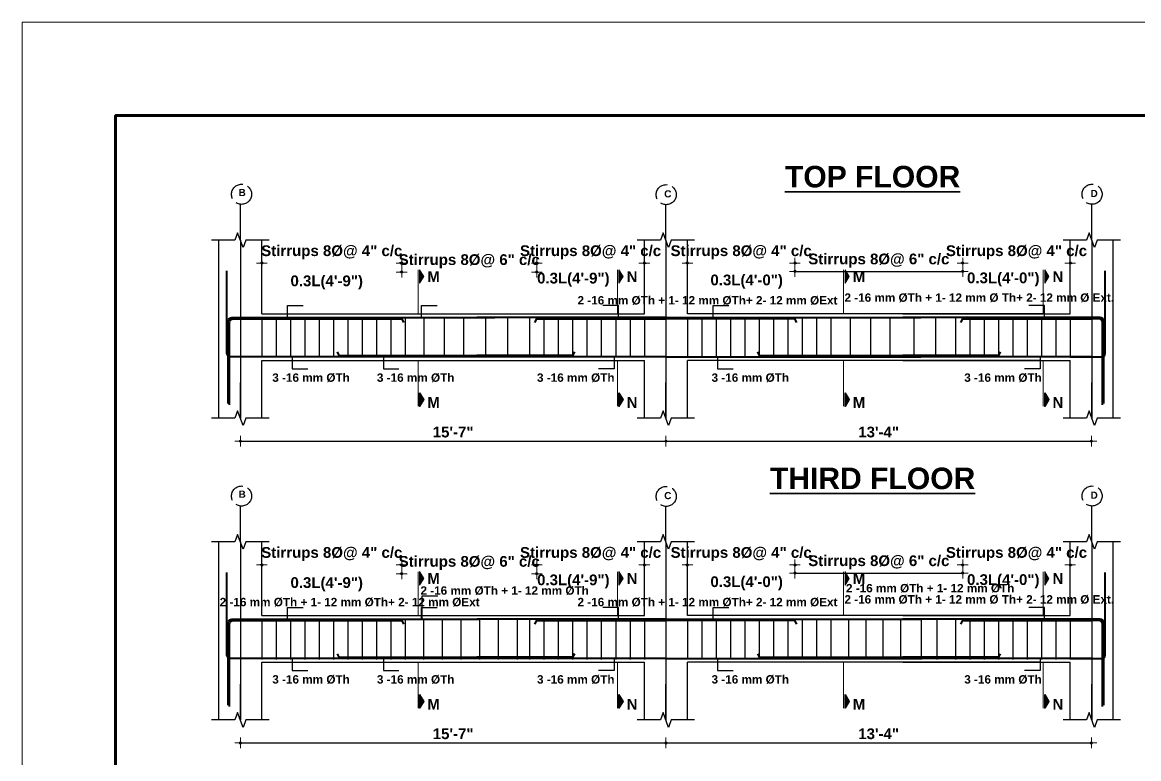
# Model space of a CAD drawing. Header units: inches. Extents: x -12073856 to 12321241, y -1226296 to 1319224.
# Drawn here: x 128095 to 128717, y 49889 to 50299 of the extents above; entities that cross this region are included whole.
import ezdxf
from ezdxf.enums import TextEntityAlignment as Align

# ---------------------------------------------------------------- set-up
doc = ezdxf.new("R2010")
doc.units = ezdxf.units.IN
doc.header["$MEASUREMENT"] = 0
doc.header["$PDMODE"] = 35
doc.linetypes.add('ACAD_ISO02W100', pattern=[15, 12, -3])
for name, color, linetype, lineweight in [('BAR', 5, 'Continuous', 40), ('BORDER', 7, 'Continuous', 60), ('Dimension', 130, 'Continuous', 9), ('Hatch', 9, 'Continuous', 9), ('HATCH1', 4, 'ACAD_ISO02W100', 13), ('TEXT', 255, 'Continuous', 35), ('Window', 3, 'Continuous', 0)]:
    doc.layers.add(name, color=color, linetype=linetype, lineweight=lineweight)
doc.layers.add('STIRRUP', color=10, linetype='Continuous')
doc.styles.add('1.8 str', font='times.ttf', dxfattribs={"width": 0.8, "height": 6})
doc.styles.add('STYLE1', font='arialbd.ttf')
doc.dimstyles.new('1.4', dxfattribs={"dimscale": 0, "dimtxt": 6, "dimasz": 0.5, "dimexe": 2, "dimexo": 9, "dimgap": 2, "dimtad": 1, "dimdec": 0, "dimlfac": 0.5, "dimzin": 3, "dimdsep": 46, "dimlunit": 4, "dimtxsty": '1.8 str', "dimblk": 'DIM', "dimcen": 3, "dimdle": 3, "dimse1": 1, "dimse2": 1, "dimclrd": 256, "dimclre": 256, "dimclrt": 7, "dimadec": 1, "dimazin": 2, "dimtfac": 1, "dimtdec": 0, "dimtix": 1, "dimtofl": 0, "dimtmove": 2, "dimatfit": 3, "dimldrblk": 'ARROW', "dimfxl": 2, "dimfrac": 2, "dimtolj": 2, "dimtzin": 0, "dimarcsym": 0})

# ---------------------------------------------------------------- blocks, each defined once
blk = doc.blocks.new('DIM')
at = {"layer": 'Dimension'}
h = blk.add_hatch(color=256, dxfattribs=at)
h.paths.add_polyline_path([(0, 1.3), (0, 0), (1.3, 0, 0.414214)])
h.paths.add_polyline_path([(1.3, 0), (0, 0), (0, -1.3, 0.414214)])
h.paths.add_polyline_path([(0, 0), (-1.3, 0, 0.414214), (0, -1.3)])
h.paths.add_polyline_path([(0, 1.3, 0.414214), (-1.3, 0), (0, 0)])
for p, q in [((-6, 0), (6, 0)), ((0, 6), (0, -6))]:
    blk.add_line(p, q, dxfattribs=at)
blk.add_circle((0, 0), 1.28, dxfattribs=at)
blk = doc.blocks.new('*D2398')
at = {"layer": 'Defpoints', "color": 0, "ltscale": 10, "transparency": 16777216}
for p in [(128306.27, 50164.9), (128228.27, 50152.92), (128306.27, 50148.35)]:
    blk.add_point(p, dxfattribs=at)
at = {"layer": 'Dimension', "lineweight": -2, "ltscale": 10, "transparency": 16777216}
for p, q in [((128227.77, 50164.9), (128227.27, 50164.9)), ((128306.77, 50164.9), (128307.27, 50164.9))]:
    blk.add_line(p, q, dxfattribs=at)
at = {"layer": 'Dimension', "lineweight": -2, "ltscale": 10, "transparency": 16777216, "xscale": 0.5, "yscale": 0.5, "zscale": 0.5}
blk.add_blockref('DIM', (128228.27, 50164.9), dxfattribs=at)
at = {"layer": 'Dimension', "lineweight": -2, "ltscale": 10, "transparency": 16777216, "xscale": 0.5, "yscale": 0.5, "zscale": 0.5, "rotation": 180}
blk.add_blockref('DIM', (128306.27, 50164.9), dxfattribs=at)
at = {"layer": 'Dimension', "color": 7, "ltscale": 10, "transparency": 16777216, "insert": (128267.27, 50170.92), "char_height": 6, "attachment_point": 5, "style": 'STYLE1'}
blk.add_mtext('\\A2;Stirrups 8%%C@ 4" c/c', dxfattribs=at)
blk = doc.blocks.new('ARROW')
at = {"layer": 'Hatch'}
h = blk.add_hatch(color=256, dxfattribs=at)
h.dxf.hatch_style = 1
h.paths.add_polyline_path([(12191115.8, -1270860.1), (12191485.4, -1270660.1), (12191115.8, -1270660.1)])
for p, q in [((12191115.8, -1270860.1), (12191115.8, -1270060.1)), ((12191015.8, -1270160.1), (12196382.9, -1270160.1)), ((12191485.4, -1270660.1), (12190746.1, -1270660.1)), ((12190746.1, -1270660.1), (12191115.8, -1270860.1)), ((12191485.4, -1270660.1), (12191115.8, -1270860.1))]:
    blk.add_line(p, q, dxfattribs=at)
blk = doc.blocks.new('*D2399')
at = {"layer": 'Defpoints', "color": 0, "ltscale": 10, "transparency": 16777216}
for p in [(128381.62, 50159.92), (128306.27, 50143.37), (128381.62, 50128.86)]:
    blk.add_point(p, dxfattribs=at)
at = {"layer": 'Dimension', "lineweight": -2, "ltscale": 10, "transparency": 16777216}
for p, q in [((128305.77, 50159.92), (128305.27, 50159.92)), ((128382.12, 50159.92), (128382.62, 50159.92))]:
    blk.add_line(p, q, dxfattribs=at)
at = {"layer": 'Dimension', "lineweight": -2, "ltscale": 10, "transparency": 16777216, "xscale": 0.5, "yscale": 0.5, "zscale": 0.5}
blk.add_blockref('DIM', (128306.27, 50159.92), dxfattribs=at)
at = {"layer": 'Dimension', "lineweight": -2, "ltscale": 10, "transparency": 16777216, "xscale": 0.5, "yscale": 0.5, "zscale": 0.5, "rotation": 180}
blk.add_blockref('DIM', (128381.62, 50159.92), dxfattribs=at)
at = {"layer": 'Dimension', "color": 7, "ltscale": 10, "transparency": 16777216, "insert": (128343.95, 50165.94), "char_height": 6, "attachment_point": 5, "style": 'STYLE1'}
blk.add_mtext('\\A2;Stirrups 8%%C@ 6" c/c', dxfattribs=at)
blk = doc.blocks.new('*D2400')
at = {"layer": 'Defpoints', "color": 0, "ltscale": 10, "transparency": 16777216}
for p in [(128441.62, 50164.9), (128441.62, 50151.35), (128381.62, 50133.84)]:
    blk.add_point(p, dxfattribs=at)
at = {"layer": 'Dimension', "lineweight": -2, "ltscale": 10, "transparency": 16777216}
for p, q in [((128381.12, 50164.9), (128380.62, 50164.9)), ((128442.12, 50164.9), (128442.62, 50164.9))]:
    blk.add_line(p, q, dxfattribs=at)
at = {"layer": 'Dimension', "lineweight": -2, "ltscale": 10, "transparency": 16777216, "xscale": 0.5, "yscale": 0.5, "zscale": 0.5}
blk.add_blockref('DIM', (128381.62, 50164.9), dxfattribs=at)
at = {"layer": 'Dimension', "lineweight": -2, "ltscale": 10, "transparency": 16777216, "xscale": 0.5, "yscale": 0.5, "zscale": 0.5, "rotation": 180}
blk.add_blockref('DIM', (128441.62, 50164.9), dxfattribs=at)
at = {"layer": 'Dimension', "color": 7, "ltscale": 10, "transparency": 16777216, "insert": (128411.62, 50170.92), "char_height": 6, "attachment_point": 5, "style": 'STYLE1'}
blk.add_mtext('\\A2;Stirrups 8%%C@ 4" c/c', dxfattribs=at)
blk = doc.blocks.new('*D2401')
at = {"layer": 'Defpoints', "color": 0, "ltscale": 10, "transparency": 16777216}
for p in [(128465.62, 50164.9), (128465.62, 50151.35), (128525.62, 50133.84)]:
    blk.add_point(p, dxfattribs=at)
at = {"layer": 'Dimension', "lineweight": -2, "ltscale": 10, "transparency": 16777216}
for p, q in [((128465.12, 50164.9), (128464.62, 50164.9)), ((128526.12, 50164.9), (128526.62, 50164.9))]:
    blk.add_line(p, q, dxfattribs=at)
at = {"layer": 'Dimension', "lineweight": -2, "ltscale": 10, "transparency": 16777216, "xscale": 0.5, "yscale": 0.5, "zscale": 0.5}
blk.add_blockref('DIM', (128465.62, 50164.9), dxfattribs=at)
at = {"layer": 'Dimension', "lineweight": -2, "ltscale": 10, "transparency": 16777216, "xscale": 0.5, "yscale": 0.5, "zscale": 0.5, "rotation": 180}
blk.add_blockref('DIM', (128525.62, 50164.9), dxfattribs=at)
at = {"layer": 'Dimension', "color": 7, "ltscale": 10, "transparency": 16777216, "insert": (128495.62, 50170.92), "char_height": 6, "attachment_point": 5, "style": 'STYLE1'}
blk.add_mtext('\\A2;Stirrups 8%%C@ 4" c/c', dxfattribs=at)
blk = doc.blocks.new('*D2402')
at = {"layer": 'Defpoints', "color": 0, "ltscale": 10, "transparency": 16777216}
for p in [(128679.19, 50164.9), (128679.19, 50151.35), (128619.19, 50133.84)]:
    blk.add_point(p, dxfattribs=at)
at = {"layer": 'Dimension', "lineweight": -2, "ltscale": 10, "transparency": 16777216}
for p, q in [((128618.69, 50164.9), (128618.19, 50164.9)), ((128679.69, 50164.9), (128680.19, 50164.9))]:
    blk.add_line(p, q, dxfattribs=at)
at = {"layer": 'Dimension', "lineweight": -2, "ltscale": 10, "transparency": 16777216, "xscale": 0.5, "yscale": 0.5, "zscale": 0.5}
blk.add_blockref('DIM', (128619.19, 50164.9), dxfattribs=at)
at = {"layer": 'Dimension', "lineweight": -2, "ltscale": 10, "transparency": 16777216, "xscale": 0.5, "yscale": 0.5, "zscale": 0.5, "rotation": 180}
blk.add_blockref('DIM', (128679.19, 50164.9), dxfattribs=at)
at = {"layer": 'Dimension', "color": 7, "ltscale": 10, "transparency": 16777216, "insert": (128649.19, 50170.92), "char_height": 6, "attachment_point": 5, "style": 'STYLE1'}
blk.add_mtext('\\A2;Stirrups 8%%C@ 4" c/c', dxfattribs=at)
blk = doc.blocks.new('*D2403')
at = {"layer": 'Defpoints', "color": 0, "ltscale": 10, "transparency": 16777216}
for p in [(128619.19, 50160.29), (128525.62, 50128.86), (128619.19, 50128.86)]:
    blk.add_point(p, dxfattribs=at)
at = {"layer": 'Dimension', "lineweight": -2, "ltscale": 10, "transparency": 16777216}
blk.add_line((128526.12, 50160.29), (128618.69, 50160.29), dxfattribs=at)
at = {"layer": 'Dimension', "lineweight": -2, "ltscale": 10, "transparency": 16777216, "xscale": 0.5, "yscale": 0.5, "zscale": 0.5, "rotation": 180}
blk.add_blockref('DIM', (128525.62, 50160.29), dxfattribs=at)
at = {"layer": 'Dimension', "lineweight": -2, "ltscale": 10, "transparency": 16777216, "xscale": 0.5, "yscale": 0.5, "zscale": 0.5}
blk.add_blockref('DIM', (128619.19, 50160.29), dxfattribs=at)
at = {"layer": 'Dimension', "color": 7, "ltscale": 10, "transparency": 16777216, "insert": (128572.41, 50166.31), "char_height": 6, "attachment_point": 5, "style": 'STYLE1'}
blk.add_mtext('\\A2;Stirrups 8%%C@ 6" c/c', dxfattribs=at)
blk = doc.blocks.new('*D2384')
at = {"layer": 'Defpoints', "color": 0, "ltscale": 10, "transparency": 16777216}
for p in [(128306.27, 49996.6), (128228.27, 49984.63), (128306.27, 49980.06)]:
    blk.add_point(p, dxfattribs=at)
at = {"layer": 'Dimension', "lineweight": -2, "ltscale": 10, "transparency": 16777216}
for p, q in [((128227.77, 49996.6), (128227.27, 49996.6)), ((128306.77, 49996.6), (128307.27, 49996.6))]:
    blk.add_line(p, q, dxfattribs=at)
at = {"layer": 'Dimension', "lineweight": -2, "ltscale": 10, "transparency": 16777216, "xscale": 0.5, "yscale": 0.5, "zscale": 0.5}
blk.add_blockref('DIM', (128228.27, 49996.6), dxfattribs=at)
at = {"layer": 'Dimension', "lineweight": -2, "ltscale": 10, "transparency": 16777216, "xscale": 0.5, "yscale": 0.5, "zscale": 0.5, "rotation": 180}
blk.add_blockref('DIM', (128306.27, 49996.6), dxfattribs=at)
at = {"layer": 'Dimension', "color": 7, "ltscale": 10, "transparency": 16777216, "insert": (128267.27, 50002.63), "char_height": 6, "attachment_point": 5, "style": 'STYLE1'}
blk.add_mtext('\\A2;Stirrups 8%%C@ 4" c/c', dxfattribs=at)
blk = doc.blocks.new('*D2385')
at = {"layer": 'Defpoints', "color": 0, "ltscale": 10, "transparency": 16777216}
for p in [(128381.62, 49991.62), (128306.27, 49975.08), (128381.62, 49960.57)]:
    blk.add_point(p, dxfattribs=at)
at = {"layer": 'Dimension', "lineweight": -2, "ltscale": 10, "transparency": 16777216}
for p, q in [((128305.77, 49991.62), (128305.27, 49991.62)), ((128382.12, 49991.62), (128382.62, 49991.62))]:
    blk.add_line(p, q, dxfattribs=at)
at = {"layer": 'Dimension', "lineweight": -2, "ltscale": 10, "transparency": 16777216, "xscale": 0.5, "yscale": 0.5, "zscale": 0.5}
blk.add_blockref('DIM', (128306.27, 49991.62), dxfattribs=at)
at = {"layer": 'Dimension', "lineweight": -2, "ltscale": 10, "transparency": 16777216, "xscale": 0.5, "yscale": 0.5, "zscale": 0.5, "rotation": 180}
blk.add_blockref('DIM', (128381.62, 49991.62), dxfattribs=at)
at = {"layer": 'Dimension', "color": 7, "ltscale": 10, "transparency": 16777216, "insert": (128343.95, 49997.65), "char_height": 6, "attachment_point": 5, "style": 'STYLE1'}
blk.add_mtext('\\A2;Stirrups 8%%C@ 6" c/c', dxfattribs=at)
blk = doc.blocks.new('*D2386')
at = {"layer": 'Defpoints', "color": 0, "ltscale": 10, "transparency": 16777216}
for p in [(128441.62, 49996.6), (128441.62, 49983.06), (128381.62, 49965.55)]:
    blk.add_point(p, dxfattribs=at)
at = {"layer": 'Dimension', "lineweight": -2, "ltscale": 10, "transparency": 16777216}
for p, q in [((128381.12, 49996.6), (128380.62, 49996.6)), ((128442.12, 49996.6), (128442.62, 49996.6))]:
    blk.add_line(p, q, dxfattribs=at)
at = {"layer": 'Dimension', "lineweight": -2, "ltscale": 10, "transparency": 16777216, "xscale": 0.5, "yscale": 0.5, "zscale": 0.5}
blk.add_blockref('DIM', (128381.62, 49996.6), dxfattribs=at)
at = {"layer": 'Dimension', "lineweight": -2, "ltscale": 10, "transparency": 16777216, "xscale": 0.5, "yscale": 0.5, "zscale": 0.5, "rotation": 180}
blk.add_blockref('DIM', (128441.62, 49996.6), dxfattribs=at)
at = {"layer": 'Dimension', "color": 7, "ltscale": 10, "transparency": 16777216, "insert": (128411.62, 50002.63), "char_height": 6, "attachment_point": 5, "style": 'STYLE1'}
blk.add_mtext('\\A2;Stirrups 8%%C@ 4" c/c', dxfattribs=at)
blk = doc.blocks.new('*D2387')
at = {"layer": 'Defpoints', "color": 0, "ltscale": 10, "transparency": 16777216}
for p in [(128465.62, 49996.6), (128465.62, 49983.06), (128525.62, 49965.55)]:
    blk.add_point(p, dxfattribs=at)
at = {"layer": 'Dimension', "lineweight": -2, "ltscale": 10, "transparency": 16777216}
for p, q in [((128465.12, 49996.6), (128464.62, 49996.6)), ((128526.12, 49996.6), (128526.62, 49996.6))]:
    blk.add_line(p, q, dxfattribs=at)
at = {"layer": 'Dimension', "lineweight": -2, "ltscale": 10, "transparency": 16777216, "xscale": 0.5, "yscale": 0.5, "zscale": 0.5}
blk.add_blockref('DIM', (128465.62, 49996.6), dxfattribs=at)
at = {"layer": 'Dimension', "lineweight": -2, "ltscale": 10, "transparency": 16777216, "xscale": 0.5, "yscale": 0.5, "zscale": 0.5, "rotation": 180}
blk.add_blockref('DIM', (128525.62, 49996.6), dxfattribs=at)
at = {"layer": 'Dimension', "color": 7, "ltscale": 10, "transparency": 16777216, "insert": (128495.62, 50002.63), "char_height": 6, "attachment_point": 5, "style": 'STYLE1'}
blk.add_mtext('\\A2;Stirrups 8%%C@ 4" c/c', dxfattribs=at)
blk = doc.blocks.new('*D2388')
at = {"layer": 'Defpoints', "color": 0, "ltscale": 10, "transparency": 16777216}
for p in [(128679.19, 49996.6), (128679.19, 49983.06), (128619.19, 49965.55)]:
    blk.add_point(p, dxfattribs=at)
at = {"layer": 'Dimension', "lineweight": -2, "ltscale": 10, "transparency": 16777216}
for p, q in [((128618.69, 49996.6), (128618.19, 49996.6)), ((128679.69, 49996.6), (128680.19, 49996.6))]:
    blk.add_line(p, q, dxfattribs=at)
at = {"layer": 'Dimension', "lineweight": -2, "ltscale": 10, "transparency": 16777216, "xscale": 0.5, "yscale": 0.5, "zscale": 0.5}
blk.add_blockref('DIM', (128619.19, 49996.6), dxfattribs=at)
at = {"layer": 'Dimension', "lineweight": -2, "ltscale": 10, "transparency": 16777216, "xscale": 0.5, "yscale": 0.5, "zscale": 0.5, "rotation": 180}
blk.add_blockref('DIM', (128679.19, 49996.6), dxfattribs=at)
at = {"layer": 'Dimension', "color": 7, "ltscale": 10, "transparency": 16777216, "insert": (128649.19, 50002.63), "char_height": 6, "attachment_point": 5, "style": 'STYLE1'}
blk.add_mtext('\\A2;Stirrups 8%%C@ 4" c/c', dxfattribs=at)
blk = doc.blocks.new('*D2389')
at = {"layer": 'Defpoints', "color": 0, "ltscale": 10, "transparency": 16777216}
for p in [(128619.19, 49991.99), (128525.62, 49960.57), (128619.19, 49960.57)]:
    blk.add_point(p, dxfattribs=at)
at = {"layer": 'Dimension', "lineweight": -2, "ltscale": 10, "transparency": 16777216}
blk.add_line((128526.12, 49991.99), (128618.69, 49991.99), dxfattribs=at)
at = {"layer": 'Dimension', "lineweight": -2, "ltscale": 10, "transparency": 16777216, "xscale": 0.5, "yscale": 0.5, "zscale": 0.5, "rotation": 180}
blk.add_blockref('DIM', (128525.62, 49991.99), dxfattribs=at)
at = {"layer": 'Dimension', "lineweight": -2, "ltscale": 10, "transparency": 16777216, "xscale": 0.5, "yscale": 0.5, "zscale": 0.5}
blk.add_blockref('DIM', (128619.19, 49991.99), dxfattribs=at)
at = {"layer": 'Dimension', "color": 7, "ltscale": 10, "transparency": 16777216, "insert": (128572.41, 49998.02), "char_height": 6, "attachment_point": 5, "style": 'STYLE1'}
blk.add_mtext('\\A2;Stirrups 8%%C@ 6" c/c', dxfattribs=at)
blk = doc.blocks.new('*D2406')
at = {"layer": 'Defpoints', "color": 0, "ltscale": 10, "transparency": 16777216}
for p in [(128216.27, 49910.11), (128453.62, 49910.11), (128453.62, 49897.3)]:
    blk.add_point(p, dxfattribs=at)
at = {"layer": 'Dimension', "lineweight": -2, "ltscale": 10, "transparency": 16777216}
blk.add_line((128216.77, 49897.3), (128453.12, 49897.3), dxfattribs=at)
at = {"layer": 'Dimension', "lineweight": -2, "ltscale": 10, "transparency": 16777216, "xscale": 0.5, "yscale": 0.5, "zscale": 0.5, "rotation": 180}
blk.add_blockref('DIM', (128216.27, 49897.3), dxfattribs=at)
at = {"layer": 'Dimension', "lineweight": -2, "ltscale": 10, "transparency": 16777216, "xscale": 0.5, "yscale": 0.5, "zscale": 0.5}
blk.add_blockref('DIM', (128453.62, 49897.3), dxfattribs=at)
at = {"layer": 'Dimension', "color": 7, "ltscale": 10, "transparency": 16777216, "insert": (128334.95, 49902.36), "char_height": 6, "attachment_point": 5, "style": 'STYLE1'}
blk.add_mtext('\\A2;15\'-7"', dxfattribs=at)
blk = doc.blocks.new('*D2407')
at = {"layer": 'Defpoints', "color": 0, "ltscale": 10, "transparency": 16777216}
for p in [(128453.62, 49910.11), (128690.97, 49910.11), (128690.97, 49897.3)]:
    blk.add_point(p, dxfattribs=at)
at = {"layer": 'Dimension', "lineweight": -2, "ltscale": 10, "transparency": 16777216}
blk.add_line((128454.12, 49897.3), (128690.47, 49897.3), dxfattribs=at)
at = {"layer": 'Dimension', "lineweight": -2, "ltscale": 10, "transparency": 16777216, "xscale": 0.5, "yscale": 0.5, "zscale": 0.5, "rotation": 180}
blk.add_blockref('DIM', (128453.62, 49897.3), dxfattribs=at)
at = {"layer": 'Dimension', "lineweight": -2, "ltscale": 10, "transparency": 16777216, "xscale": 0.5, "yscale": 0.5, "zscale": 0.5}
blk.add_blockref('DIM', (128690.97, 49897.3), dxfattribs=at)
at = {"layer": 'Dimension', "color": 7, "ltscale": 10, "transparency": 16777216, "insert": (128572.3, 49902.36), "char_height": 6, "attachment_point": 5, "style": 'STYLE1'}
blk.add_mtext('\\A2;13\'-4"', dxfattribs=at)
blk = doc.blocks.new('*D2408')
at = {"layer": 'Defpoints', "color": 0, "ltscale": 10, "transparency": 16777216}
for p in [(128216.27, 50078.4), (128453.62, 50078.4), (128453.62, 50065.59)]:
    blk.add_point(p, dxfattribs=at)
at = {"layer": 'Dimension', "lineweight": -2, "ltscale": 10, "transparency": 16777216}
blk.add_line((128216.77, 50065.59), (128453.12, 50065.59), dxfattribs=at)
at = {"layer": 'Dimension', "lineweight": -2, "ltscale": 10, "transparency": 16777216, "xscale": 0.5, "yscale": 0.5, "zscale": 0.5, "rotation": 180}
blk.add_blockref('DIM', (128216.27, 50065.59), dxfattribs=at)
at = {"layer": 'Dimension', "lineweight": -2, "ltscale": 10, "transparency": 16777216, "xscale": 0.5, "yscale": 0.5, "zscale": 0.5}
blk.add_blockref('DIM', (128453.62, 50065.59), dxfattribs=at)
at = {"layer": 'Dimension', "color": 7, "ltscale": 10, "transparency": 16777216, "insert": (128334.95, 50070.65), "char_height": 6, "attachment_point": 5, "style": 'STYLE1'}
blk.add_mtext('\\A2;15\'-7"', dxfattribs=at)
blk = doc.blocks.new('*D2409')
at = {"layer": 'Defpoints', "color": 0, "ltscale": 10, "transparency": 16777216}
for p in [(128453.62, 50078.4), (128690.97, 50078.4), (128690.97, 50065.59)]:
    blk.add_point(p, dxfattribs=at)
at = {"layer": 'Dimension', "lineweight": -2, "ltscale": 10, "transparency": 16777216}
blk.add_line((128454.12, 50065.59), (128690.47, 50065.59), dxfattribs=at)
at = {"layer": 'Dimension', "lineweight": -2, "ltscale": 10, "transparency": 16777216, "xscale": 0.5, "yscale": 0.5, "zscale": 0.5, "rotation": 180}
blk.add_blockref('DIM', (128453.62, 50065.59), dxfattribs=at)
at = {"layer": 'Dimension', "lineweight": -2, "ltscale": 10, "transparency": 16777216, "xscale": 0.5, "yscale": 0.5, "zscale": 0.5}
blk.add_blockref('DIM', (128690.97, 50065.59), dxfattribs=at)
at = {"layer": 'Dimension', "color": 7, "ltscale": 10, "transparency": 16777216, "insert": (128572.3, 50070.65), "char_height": 6, "attachment_point": 5, "style": 'STYLE1'}
blk.add_mtext('\\A2;13\'-4"', dxfattribs=at)

msp = doc.modelspace()

# ---------------------------------------------------------------- hatches: boundary and pattern name
at = {"layer": 'TEXT', "ltscale": 10}
for points in [[(128316.26, 50161.14), (128316.26, 50153.64), (128318.57, 50157.39)], [(128427.42, 50161.14), (128427.42, 50153.64), (128429.73, 50157.39)], [(128553.61, 50161.14), (128553.61, 50153.64), (128555.92, 50157.39)], [(128664.99, 50161.14), (128664.99, 50153.64), (128667.3, 50157.39)], [(128316.26, 50085), (128316.26, 50092.5), (128318.57, 50088.75)], [(128427.42, 50085), (128427.42, 50092.5), (128429.73, 50088.75)], [(128553.61, 50085), (128553.61, 50092.5), (128555.92, 50088.75)], [(128664.99, 50085), (128664.99, 50092.5), (128667.3, 50088.75)], [(128316.26, 49992.85), (128316.26, 49985.34), (128318.57, 49989.09)], [(128427.42, 49992.85), (128427.42, 49985.34), (128429.73, 49989.09)], [(128553.61, 49992.85), (128553.61, 49985.34), (128555.92, 49989.09)], [(128664.99, 49992.85), (128664.99, 49985.34), (128667.3, 49989.09)], [(128316.26, 49916.71), (128316.26, 49924.21), (128318.57, 49920.46)], [(128427.42, 49916.71), (128427.42, 49924.21), (128429.73, 49920.46)], [(128553.61, 49916.71), (128553.61, 49924.21), (128555.92, 49920.46)], [(128664.99, 49916.71), (128664.99, 49924.21), (128667.3, 49920.46)]]:
    msp.add_hatch(color=256, dxfattribs=at).paths.add_polyline_path(points)

# ---------------------------------------------------------------- linework, layer by layer
for p, q in [((128216.27, 50177.76), (128216.27, 50197.71)), ((128453.62, 50177.76), (128453.62, 50197.71)), ((128691.19, 50177.76), (128691.19, 50197.71)), ((128216.27, 50177.76), (128216.27, 50078.4)), ((128453.62, 50177.76), (128453.62, 50078.4)), ((128691.19, 50177.76), (128691.19, 50078.4)), ((128216.27, 50078.4), (128216.27, 50098.35)), ((128453.62, 50078.4), (128453.62, 50098.35)), ((128691.19, 50078.4), (128691.19, 50098.35)), ((128216.27, 50009.46), (128216.27, 50029.42)), ((128453.62, 50009.46), (128453.62, 50029.42)), ((128691.19, 50009.46), (128691.19, 50029.42)), ((128216.27, 50009.46), (128216.27, 49910.11)), ((128453.62, 50009.46), (128453.62, 49910.11)), ((128691.19, 50009.46), (128691.19, 49910.11)), ((128216.27, 49910.11), (128216.27, 49930.06)), ((128453.62, 49910.11), (128453.62, 49930.06)), ((128691.19, 49910.11), (128691.19, 49930.06))]:
    msp.add_line(p, q)
at = {"ltscale": 10}
for p, q in [((128204.27, 50110.59), (128204.27, 50177.76)), ((128228.27, 50136.59), (128228.27, 50177.76)), ((128441.62, 50136.59), (128441.62, 50177.76)), ((128465.62, 50136.59), (128465.62, 50177.76)), ((128679.19, 50136.59), (128679.19, 50177.76)), ((128703.19, 50133.84), (128703.19, 50177.76)), ((128228.27, 50136.59), (128426.57, 50136.59)), ((128348.27, 50136.59), (128441.62, 50136.59)), ((128664.13, 50136.59), (128465.62, 50136.59)), ((128585.84, 50136.59), (128679.19, 50136.59)), ((128703.19, 50078.4), (128703.19, 50133.84)), ((128204.27, 50078.4), (128204.27, 50110.59)), ((128228.27, 50078.4), (128228.27, 50110.59)), ((128228.27, 50110.59), (128424.78, 50110.59)), ((128348.27, 50110.59), (128441.62, 50110.59)), ((128441.62, 50078.4), (128441.62, 50110.59)), ((128662.35, 50110.59), (128465.62, 50110.59)), ((128465.62, 50078.4), (128465.62, 50110.59)), ((128585.84, 50110.59), (128679.19, 50110.59)), ((128679.19, 50078.4), (128679.19, 50110.59)), ((128204.27, 49942.3), (128204.27, 50009.46)), ((128228.27, 49968.3), (128228.27, 50009.46)), ((128441.62, 49968.3), (128441.62, 50009.46)), ((128465.62, 49968.3), (128465.62, 50009.46)), ((128679.19, 49968.3), (128679.19, 50009.46)), ((128703.19, 49965.55), (128703.19, 50009.46)), ((128228.27, 49968.3), (128342.27, 49968.3)), ((128317.61, 49968.3), (128441.62, 49968.3)), ((128664.13, 49968.3), (128465.62, 49968.3)), ((128585.84, 49968.3), (128679.19, 49968.3)), ((128703.19, 49910.11), (128703.19, 49965.55)), ((128204.27, 49910.11), (128204.27, 49942.3)), ((128228.27, 49910.11), (128228.27, 49942.3)), ((128228.27, 49942.3), (128342.27, 49942.3)), ((128315.4, 49942.3), (128441.62, 49942.3)), ((128441.62, 49910.11), (128441.62, 49942.3)), ((128662.35, 49942.3), (128465.62, 49942.3)), ((128465.62, 49910.11), (128465.62, 49942.3)), ((128585.84, 49942.3), (128679.19, 49942.3)), ((128679.19, 49910.11), (128679.19, 49942.3))]:
    msp.add_line(p, q, dxfattribs=at)
at = {"linetype": 'Continuous', "ltscale": 10}
for points in [[(128232.27, 50177.76), (128219.27, 50177.76), (128217.77, 50173.64), (128214.77, 50181.88), (128213.27, 50177.76), (128200.27, 50177.76)], [(128469.62, 50177.76), (128456.62, 50177.76), (128455.12, 50173.64), (128452.12, 50181.88), (128450.62, 50177.76), (128437.62, 50177.76)], [(128707.19, 50177.76), (128694.19, 50177.76), (128692.69, 50173.64), (128689.69, 50181.88), (128688.19, 50177.76), (128675.19, 50177.76)], [(128232.27, 50078.4), (128219.27, 50078.4), (128217.77, 50074.28), (128214.77, 50082.52), (128213.27, 50078.4), (128200.27, 50078.4)], [(128469.62, 50078.4), (128456.62, 50078.4), (128455.12, 50074.28), (128452.12, 50082.52), (128450.62, 50078.4), (128437.62, 50078.4)], [(128707.19, 50078.4), (128694.19, 50078.4), (128692.69, 50074.28), (128689.69, 50082.52), (128688.19, 50078.4), (128675.19, 50078.4)], [(128232.27, 50009.46), (128219.27, 50009.46), (128217.77, 50005.34), (128214.77, 50013.58), (128213.27, 50009.46), (128200.27, 50009.46)], [(128469.62, 50009.46), (128456.62, 50009.46), (128455.12, 50005.34), (128452.12, 50013.58), (128450.62, 50009.46), (128437.62, 50009.46)], [(128707.19, 50009.46), (128694.19, 50009.46), (128692.69, 50005.34), (128689.69, 50013.58), (128688.19, 50009.46), (128675.19, 50009.46)], [(128232.27, 49910.11), (128219.27, 49910.11), (128217.77, 49905.99), (128214.77, 49914.23), (128213.27, 49910.11), (128200.27, 49910.11)], [(128469.62, 49910.11), (128456.62, 49910.11), (128455.12, 49905.99), (128452.12, 49914.23), (128450.62, 49910.11), (128437.62, 49910.11)], [(128707.19, 49910.11), (128694.19, 49910.11), (128692.69, 49905.99), (128689.69, 49914.23), (128688.19, 49910.11), (128675.19, 49910.11)]]:
    msp.add_lwpolyline(points, dxfattribs=at)
at = {"layer": 'BAR', "ltscale": 10}
for p, q in [((128453.62, 50134.59), (128348.27, 50134.59)), ((128453.62, 50134.59), (128595.84, 50134.59)), ((128691.19, 50134.59), (128585.84, 50134.59)), ((128453.62, 50112.59), (128348.27, 50112.59)), ((128453.62, 50112.59), (128595.84, 50112.59)), ((128691.19, 50112.59), (128585.84, 50112.59)), ((128453.62, 49966.3), (128348.27, 49966.3)), ((128453.62, 49966.3), (128595.84, 49966.3)), ((128691.19, 49966.3), (128585.84, 49966.3)), ((128453.62, 49944.3), (128348.27, 49944.3)), ((128453.62, 49944.3), (128595.84, 49944.3)), ((128691.19, 49944.3), (128585.84, 49944.3))]:
    msp.add_line(p, q, dxfattribs=at)
for points in [[(128228.27, 50112.59), (128210.79, 50112.59, -0.414214), (128208.77, 50114.61), (128208.77, 50160.59)], [(128679.19, 50112.59), (128696.67, 50112.59, 0.414214), (128698.69, 50114.61), (128698.69, 50160.59)], [(128209.52, 50086.59), (128209.52, 50132.57, -0.414214), (128211.54, 50134.59), (128228.27, 50134.59)], [(128210.27, 50085.84), (128210.27, 50131.82, -0.414214), (128212.29, 50133.84), (128228.27, 50133.84)], [(128697.94, 50086.59), (128697.94, 50132.57, 0.414214), (128695.92, 50134.59), (128679.19, 50134.59)], [(128697.19, 50085.84), (128697.19, 50131.82, 0.414214), (128695.17, 50133.84), (128679.19, 50133.84)], [(128228.27, 49944.3), (128210.79, 49944.3, -0.414214), (128208.77, 49946.31), (128208.77, 49992.3)], [(128679.19, 49944.3), (128696.67, 49944.3, 0.414214), (128698.69, 49946.31), (128698.69, 49992.3)], [(128209.52, 49918.3), (128209.52, 49964.28, -0.414214), (128211.54, 49966.3), (128228.27, 49966.3)], [(128210.27, 49917.55), (128210.27, 49963.53, -0.414214), (128212.29, 49965.55), (128228.27, 49965.55)], [(128697.94, 49918.3), (128697.94, 49964.28, 0.414214), (128695.92, 49966.3), (128679.19, 49966.3)], [(128697.19, 49917.55), (128697.19, 49963.53, 0.414214), (128695.17, 49965.55), (128679.19, 49965.55)]]:
    msp.add_lwpolyline(points, format="xyb", dxfattribs=at)
for points in [[(128216.27, 50134.59), (128358.27, 50134.59)], [(128216.27, 50133.84), (128306.27, 50133.84), (128307.23, 50131.84)], [(128380.58, 50131.84), (128381.62, 50133.84), (128453.62, 50133.84)], [(128526.67, 50131.84), (128525.62, 50133.84), (128453.62, 50133.84)], [(128618.15, 50131.84), (128619.19, 50133.84), (128691.19, 50133.84)], [(128270.32, 50115.34), (128271.27, 50113.34), (128358.27, 50113.34)], [(128402.58, 50115.34), (128401.62, 50113.34), (128348.27, 50113.34)], [(128504.67, 50115.34), (128505.62, 50113.34), (128595.84, 50113.34)], [(128640.15, 50115.34), (128639.19, 50113.34), (128585.84, 50113.34)], [(128358.27, 50112.59), (128216.27, 50112.59)], [(128216.27, 49966.3), (128349.73, 49966.3)], [(128216.27, 49965.55), (128306.27, 49965.55), (128307.23, 49963.55)], [(128380.58, 49963.55), (128381.62, 49965.55), (128453.62, 49965.55)], [(128526.67, 49963.55), (128525.62, 49965.55), (128453.62, 49965.55)], [(128618.15, 49963.55), (128619.19, 49965.55), (128691.19, 49965.55)], [(128270.32, 49947.05), (128271.27, 49945.05), (128349.73, 49945.05)], [(128402.58, 49947.05), (128401.62, 49945.05), (128348.27, 49945.05)], [(128504.67, 49947.05), (128505.62, 49945.05), (128595.84, 49945.05)], [(128640.15, 49947.05), (128639.19, 49945.05), (128585.84, 49945.05)], [(128349.73, 49944.3), (128216.27, 49944.3)]]:
    msp.add_lwpolyline(points, dxfattribs=at)
at = {"layer": 'BORDER'}
msp.add_lwpolyline([(131209.5, 50247.19), (131209.5, 48156.34), (128146.66, 48156.34), (128146.66, 50247.19)], close=True, dxfattribs=at)
at = {"layer": 'Dimension', "ltscale": 10}
for p, q in [((128315.4, 50136.59), (128315.4, 50161.09)), ((128426.57, 50136.59), (128426.57, 50161.09)), ((128552.76, 50136.59), (128552.76, 50161.09)), ((128664.13, 50136.59), (128664.13, 50161.09)), ((128315.4, 50085.05), (128315.4, 50110.59)), ((128426.57, 50085.05), (128426.57, 50110.59)), ((128552.76, 50085.05), (128552.76, 50110.59)), ((128664.13, 50085.05), (128664.13, 50110.59)), ((128315.4, 49968.3), (128315.4, 49992.8)), ((128426.57, 49968.3), (128426.57, 49992.8)), ((128552.76, 49968.3), (128552.76, 49992.8)), ((128664.13, 49968.3), (128664.13, 49992.8)), ((128315.4, 49916.75), (128315.4, 49942.3)), ((128426.57, 49916.75), (128426.57, 49942.3)), ((128552.76, 49916.75), (128552.76, 49942.3)), ((128664.13, 49916.75), (128664.13, 49942.3))]:
    msp.add_line(p, q, dxfattribs=at)
for points in [[(128316.26, 50153.64), (128316.26, 50161.14), (128318.57, 50157.39), (128316.26, 50153.64)], [(128427.42, 50153.64), (128427.42, 50161.14), (128429.73, 50157.39), (128427.42, 50153.64)], [(128553.61, 50153.64), (128553.61, 50161.14), (128555.92, 50157.39), (128553.61, 50153.64)], [(128664.99, 50153.64), (128664.99, 50161.14), (128667.3, 50157.39), (128664.99, 50153.64)], [(128316.26, 49985.34), (128316.26, 49992.85), (128318.57, 49989.09), (128316.26, 49985.34)], [(128427.42, 49985.34), (128427.42, 49992.85), (128429.73, 49989.09), (128427.42, 49985.34)], [(128553.61, 49985.34), (128553.61, 49992.85), (128555.92, 49989.09), (128553.61, 49985.34)], [(128664.99, 49985.34), (128664.99, 49992.85), (128667.3, 49989.09), (128664.99, 49985.34)]]:
    msp.add_lwpolyline(points, dxfattribs=at)
at = {"layer": 'HATCH1', "lineweight": 25}
for centre in [(128216.95, 50203.28), (128453.79, 50203.08), (128691.35, 50203.31), (128216.95, 50034.99), (128453.79, 50034.79), (128691.35, 50035.01)]:
    msp.add_circle(centre, 5.6, dxfattribs=at)
at = {"layer": 'STIRRUP'}
for p, q in [((128228.27, 50134.99), (128228.27, 50112.19)), ((128236.27, 50134.99), (128236.27, 50112.19)), ((128244.27, 50134.99), (128244.27, 50112.19)), ((128252.27, 50134.99), (128252.27, 50112.19)), ((128260.27, 50134.99), (128260.27, 50112.19)), ((128268.27, 50134.99), (128268.27, 50112.19)), ((128276.27, 50134.99), (128276.27, 50112.19)), ((128284.27, 50134.99), (128284.27, 50112.19)), ((128292.27, 50134.99), (128292.27, 50112.19)), ((128300.27, 50134.99), (128300.27, 50112.19)), ((128308.27, 50134.99), (128308.27, 50112.19)), ((128318.69, 50134.99), (128318.69, 50112.19)), ((128329.9, 50134.99), (128329.9, 50112.19)), ((128340.78, 50134.99), (128340.78, 50112.19)), ((128353.08, 50134.99), (128353.08, 50112.19)), ((128365.3, 50134.99), (128365.3, 50112.19)), ((128377.62, 50134.99), (128377.62, 50112.19)), ((128385.62, 50134.99), (128385.62, 50112.19)), ((128393.62, 50134.99), (128393.62, 50112.19)), ((128401.62, 50134.99), (128401.62, 50112.19)), ((128409.62, 50134.99), (128409.62, 50112.19)), ((128417.62, 50134.99), (128417.62, 50112.19)), ((128425.62, 50134.99), (128425.62, 50112.19)), ((128433.62, 50134.99), (128433.62, 50112.19)), ((128441.62, 50134.99), (128441.62, 50112.19)), ((128465.62, 50134.99), (128465.62, 50112.19)), ((128473.62, 50134.99), (128473.62, 50112.19)), ((128481.62, 50134.99), (128481.62, 50112.19)), ((128489.62, 50134.99), (128489.62, 50112.19)), ((128497.62, 50134.99), (128497.62, 50112.19)), ((128505.62, 50134.99), (128505.62, 50112.19)), ((128513.62, 50134.99), (128513.62, 50112.19)), ((128521.62, 50134.99), (128521.62, 50112.19)), ((128529.62, 50134.99), (128529.62, 50112.19)), ((128537.62, 50134.99), (128537.62, 50112.19)), ((128545.62, 50134.99), (128545.62, 50112.19)), ((128556.37, 50134.99), (128556.37, 50112.19)), ((128567.68, 50134.99), (128567.68, 50112.19)), ((128578.63, 50134.99), (128578.63, 50112.19)), ((128591.92, 50134.99), (128591.92, 50112.19)), ((128604.01, 50134.99), (128604.01, 50112.19)), ((128615.19, 50134.99), (128615.19, 50112.19)), ((128623.19, 50134.99), (128623.19, 50112.19)), ((128631.19, 50134.99), (128631.19, 50112.19)), ((128639.19, 50134.99), (128639.19, 50112.19)), ((128647.19, 50134.99), (128647.19, 50112.19)), ((128655.19, 50134.99), (128655.19, 50112.19)), ((128663.19, 50134.99), (128663.19, 50112.19)), ((128671.19, 50134.99), (128671.19, 50112.19)), ((128679.19, 50134.99), (128679.19, 50112.19)), ((128228.27, 49966.7), (128228.27, 49943.9)), ((128236.27, 49966.7), (128236.27, 49943.9)), ((128244.27, 49966.7), (128244.27, 49943.9)), ((128252.27, 49966.7), (128252.27, 49943.9)), ((128260.27, 49966.7), (128260.27, 49943.9)), ((128268.27, 49966.7), (128268.27, 49943.9)), ((128276.27, 49966.7), (128276.27, 49943.9)), ((128284.27, 49966.7), (128284.27, 49943.9)), ((128292.27, 49966.7), (128292.27, 49943.9)), ((128300.27, 49966.7), (128300.27, 49943.9)), ((128308.27, 49966.7), (128308.27, 49943.9)), ((128318.44, 49966.7), (128318.44, 49943.9)), ((128328.87, 49966.7), (128328.87, 49943.9)), ((128339.3, 49966.7), (128339.3, 49943.9)), ((128349.73, 49966.7), (128349.73, 49943.9)), ((128360.16, 49966.7), (128360.16, 49943.9)), ((128370.59, 49966.7), (128370.59, 49943.9)), ((128377.62, 49966.7), (128377.62, 49943.9)), ((128385.62, 49966.7), (128385.62, 49943.9)), ((128393.62, 49966.7), (128393.62, 49943.9)), ((128401.62, 49966.7), (128401.62, 49943.9)), ((128409.62, 49966.7), (128409.62, 49943.9)), ((128417.62, 49966.7), (128417.62, 49943.9)), ((128425.62, 49966.7), (128425.62, 49943.9)), ((128433.62, 49966.7), (128433.62, 49943.9)), ((128441.62, 49966.7), (128441.62, 49943.9)), ((128465.62, 49966.7), (128465.62, 49943.9)), ((128473.62, 49966.7), (128473.62, 49943.9)), ((128481.62, 49966.7), (128481.62, 49943.9)), ((128489.62, 49966.7), (128489.62, 49943.9)), ((128497.62, 49966.7), (128497.62, 49943.9)), ((128505.62, 49966.7), (128505.62, 49943.9)), ((128513.62, 49966.7), (128513.62, 49943.9)), ((128521.62, 49966.7), (128521.62, 49943.9)), ((128529.62, 49966.7), (128529.62, 49943.9)), ((128537.62, 49966.7), (128537.62, 49943.9)), ((128545.62, 49966.7), (128545.62, 49943.9)), ((128555.58, 49966.7), (128555.58, 49943.9)), ((128565.16, 49966.7), (128565.16, 49943.9)), ((128574.73, 49966.7), (128574.73, 49943.9)), ((128584.56, 49966.7), (128584.56, 49943.9)), ((128596.05, 49966.7), (128596.05, 49943.9)), ((128604.78, 49966.7), (128604.78, 49943.9)), ((128615.19, 49966.7), (128615.19, 49943.9)), ((128623.19, 49966.7), (128623.19, 49943.9)), ((128631.19, 49966.7), (128631.19, 49943.9)), ((128639.19, 49966.7), (128639.19, 49943.9)), ((128647.19, 49966.7), (128647.19, 49943.9)), ((128655.19, 49966.7), (128655.19, 49943.9)), ((128663.19, 49966.7), (128663.19, 49943.9)), ((128671.19, 49966.7), (128671.19, 49943.9)), ((128679.19, 49966.7), (128679.19, 49943.9))]:
    msp.add_line(p, q, dxfattribs=at)
at = {"layer": 'TEXT', "ltscale": 10}
for points in [[(128316.26, 50092.5), (128316.26, 50085), (128318.57, 50088.75), (128316.26, 50092.5)], [(128427.42, 50092.5), (128427.42, 50085), (128429.73, 50088.75), (128427.42, 50092.5)], [(128553.61, 50092.5), (128553.61, 50085), (128555.92, 50088.75), (128553.61, 50092.5)], [(128664.99, 50092.5), (128664.99, 50085), (128667.3, 50088.75), (128664.99, 50092.5)], [(128316.26, 49924.21), (128316.26, 49916.71), (128318.57, 49920.46), (128316.26, 49924.21)], [(128427.42, 49924.21), (128427.42, 49916.71), (128429.73, 49920.46), (128427.42, 49924.21)], [(128553.61, 49924.21), (128553.61, 49916.71), (128555.92, 49920.46), (128553.61, 49924.21)], [(128664.99, 49924.21), (128664.99, 49916.71), (128667.3, 49920.46), (128664.99, 49924.21)]]:
    msp.add_lwpolyline(points, dxfattribs=at)
at = {"layer": 'Window'}
msp.add_lwpolyline([(131261.5, 50299.19), (131261.5, 48104.34), (128094.66, 48104.34), (128094.66, 50299.19)], close=True, dxfattribs=at)

# ---------------------------------------------------------------- texts
at = {"layer": 'HATCH1', "lineweight": 25, "style": 'STYLE1'}
for s, p in [('B', (128215.26, 50202.29)), ('C', (128452.69, 50201.53)), ('D', (128690.49, 50201.76)), ('B', (128215.26, 50034)), ('C', (128452.69, 50033.24)), ('D', (128690.49, 50033.46))]:
    msp.add_text(s, height=4, dxfattribs=at).set_placement(p)
at = {"layer": 'TEXT', "style": 'STYLE1'}
for s, p in [('%%UTOP FLOOR', (128568.94, 50213.14)), ('%%UTHIRD FLOOR', (128568.94, 50044.84))]:
    msp.add_text(s, height=12, dxfattribs=at).set_placement(p, align=Align.MIDDLE_CENTER)
for s, p in [('0.3L(4\'-9")', (128244.23, 50152.01)), ('0.3L(4\'-9")', (128381.79, 50153.53)), ('0.3L(4\'-0")', (128478.47, 50152.51)), ('0.3L(4\'-0")', (128621.6, 50153.67)), ('0.3L(4\'-9")', (128244.23, 49983.72)), ('0.3L(4\'-9")', (128381.79, 49985.24)), ('0.3L(4\'-0")', (128478.47, 49984.22)), ('0.3L(4\'-0")', (128621.6, 49985.38))]:
    msp.add_text(s, height=6, dxfattribs=at).set_placement(p)
at = {"layer": 'TEXT', "ltscale": 10, "style": 'STYLE1'}
for s, height, p in [('M', 6, (128320.55, 50154.3)), ('N', 6, (128431.72, 50154.3)), ('M', 6, (128557.9, 50154.3)), ('N', 6, (128669.29, 50154.3)), ('2 -16 mm %%CTh + 1- 12 mm %%CTh+ 2- 12 mm %%CExt', 4.68, (128404.35, 50141.82)), ('2 -16 mm %%CTh + 1- 12 mm %%C Th+ 2- 12 mm %%C Ext.', 4.68, (128553.25, 50143.33)), ('3 -16 mm %%CTh ', 4.68, (128234.08, 50098.7)), ('3 -16 mm %%CTh ', 4.68, (128292.45, 50098.7)), ('3 -16 mm %%CTh ', 4.68, (128381.75, 50098.7)), ('3 -16 mm %%CTh ', 4.68, (128479.1, 50098.7)), ('3 -16 mm %%CTh ', 4.68, (128620.06, 50098.7)), ('M', 6, (128320.55, 50084.17)), ('N', 6, (128431.72, 50084.17)), ('M', 6, (128557.9, 50084.17)), ('N', 6, (128669.29, 50084.17)), ('M', 6, (128320.55, 49986.01)), ('N', 6, (128431.72, 49986.01)), ('M', 6, (128557.9, 49986.01)), ('N', 6, (128669.29, 49986.01)), ('2 -16 mm %%CTh + 1- 12 mm %%CTh', 4.68, (128316.74, 49979.95)), ('2 -16 mm %%CTh + 1- 12 mm %%CTh', 4.68, (128554.09, 49981.28)), ('2 -16 mm %%CTh + 1- 12 mm %%CTh+ 2- 12 mm %%CExt', 4.68, (128204.76, 49973.53)), ('2 -16 mm %%CTh + 1- 12 mm %%CTh+ 2- 12 mm %%CExt', 4.68, (128404.35, 49973.53)), ('2 -16 mm %%CTh + 1- 12 mm %%C Th+ 2- 12 mm %%C Ext.', 4.68, (128553.25, 49975.03)), ('3 -16 mm %%CTh ', 4.68, (128234.08, 49930.4)), ('3 -16 mm %%CTh ', 4.68, (128292.45, 49930.4)), ('3 -16 mm %%CTh ', 4.68, (128381.75, 49930.4)), ('3 -16 mm %%CTh ', 4.68, (128479.1, 49930.4)), ('3 -16 mm %%CTh ', 4.68, (128620.06, 49930.4)), ('M', 6, (128320.55, 49915.88)), ('N', 6, (128431.72, 49915.88)), ('M', 6, (128557.9, 49915.88)), ('N', 6, (128669.29, 49915.88))]:
    msp.add_text(s, height=height, dxfattribs=at).set_placement(p)

# ---------------------------------------------------------------- dimensions: what is measured, and where the dimension line sits
at = {"layer": 'Dimension', "ltscale": 10}
for base, p1, p2, text, picture, middle in [((128306.27, 50164.9), (128228.27, 50152.92), (128306.27, 50148.35), 'Stirrups 8%%C@ 4" c/c', '*D2398', (128267.27, 50170.92)), ((128441.62, 50164.9), (128381.62, 50133.84), (128441.62, 50151.35), 'Stirrups 8%%C@ 4" c/c', '*D2400', (128411.62, 50170.92)), ((128679.19, 50164.9), (128619.19, 50133.84), (128679.19, 50151.35), 'Stirrups 8%%C@ 4" c/c', '*D2402', (128649.19, 50170.92)), ((128381.62, 50159.92), (128306.27, 50143.37), (128381.62, 50128.86), 'Stirrups 8%%C@ 6" c/c', '*D2399', (128343.95, 50165.94)), ((128619.19, 50160.29), (128525.62, 50128.86), (128619.19, 50128.86), 'Stirrups 8%%C@ 6" c/c', '*D2403', (128572.41, 50166.31)), ((128453.62, 50065.59), (128216.27, 50078.4), (128453.62, 50078.4), '15\'-7"', '*D2408', (128334.95, 50070.65)), ((128690.97, 50065.59), (128453.62, 50078.4), (128690.97, 50078.4), '13\'-4"', '*D2409', (128572.3, 50070.65)), ((128306.27, 49996.6), (128228.27, 49984.63), (128306.27, 49980.06), 'Stirrups 8%%C@ 4" c/c', '*D2384', (128267.27, 50002.63)), ((128441.62, 49996.6), (128381.62, 49965.55), (128441.62, 49983.06), 'Stirrups 8%%C@ 4" c/c', '*D2386', (128411.62, 50002.63)), ((128679.19, 49996.6), (128619.19, 49965.55), (128679.19, 49983.06), 'Stirrups 8%%C@ 4" c/c', '*D2388', (128649.19, 50002.63)), ((128381.62, 49991.62), (128306.27, 49975.08), (128381.62, 49960.57), 'Stirrups 8%%C@ 6" c/c', '*D2385', (128343.95, 49997.65)), ((128619.19, 49991.99), (128525.62, 49960.57), (128619.19, 49960.57), 'Stirrups 8%%C@ 6" c/c', '*D2389', (128572.41, 49998.02)), ((128453.62, 49897.3), (128216.27, 49910.11), (128453.62, 49910.11), '15\'-7"', '*D2406', (128334.95, 49902.36)), ((128690.97, 49897.3), (128453.62, 49910.11), (128690.97, 49910.11), '13\'-4"', '*D2407', (128572.3, 49902.36))]:
    dim = msp.add_linear_dim(base=base, p1=p1, p2=p2, text=text, dimstyle='1.4', override={"dimscale": 1, "dimtxsty": 'STYLE1'}, dxfattribs=at)
    dim.commit()
    dim.dimension.update_dxf_attribs({"geometry": picture, "text_midpoint": middle})
for base, p1, p2, picture, middle in [((128465.62, 50164.9), (128525.62, 50133.84), (128465.62, 50151.35), '*D2401', (128495.62, 50170.92)), ((128465.62, 49996.6), (128525.62, 49965.55), (128465.62, 49983.06), '*D2387', (128495.62, 50002.63))]:
    dim = msp.add_linear_dim(base=base, p1=p1, p2=p2, angle=180, text='Stirrups 8%%C@ 4" c/c', dimstyle='1.4', override={"dimscale": 1, "dimtxsty": 'STYLE1'}, dxfattribs=at)
    dim.commit()
    dim.dimension.update_dxf_attribs({"geometry": picture, "text_midpoint": middle})

# ---------------------------------------------------------------- leaders
for points in [[(128242.63, 50134.99), (128242.63, 50141.2), (128251.35, 50141.2)], [(128317.31, 50134.99), (128317.31, 50141.2), (128326.03, 50141.2)], [(128427.27, 50134.99), (128427.27, 50141.2), (128418.55, 50141.2)], [(128479.98, 50134.99), (128479.98, 50141.2), (128488.7, 50141.2)], [(128664.83, 50134.99), (128664.83, 50141.2), (128656.11, 50141.2)], [(128245.11, 50112.19), (128245.11, 50105.98), (128253.83, 50105.98)], [(128296.03, 50112.19), (128296.03, 50105.98), (128304.75, 50105.98)], [(128424.78, 50112.19), (128424.78, 50105.98), (128416.06, 50105.98)], [(128482.46, 50112.19), (128482.46, 50105.98), (128491.18, 50105.98)], [(128662.35, 50112.19), (128662.35, 50105.98), (128653.63, 50105.98)], [(128317.61, 49966.3), (128317.61, 49979.27), (128326.5, 49979.27)], [(128242.63, 49966.7), (128242.63, 49972.91), (128251.35, 49972.91)], [(128317.31, 49966.7), (128317.31, 49972.91), (128326.03, 49972.91)], [(128427.27, 49966.7), (128427.27, 49972.91), (128418.55, 49972.91)], [(128479.98, 49966.7), (128479.98, 49972.91), (128488.7, 49972.91)], [(128664.83, 49966.7), (128664.83, 49972.91), (128656.11, 49972.91)], [(128245.11, 49943.9), (128245.11, 49937.69), (128253.83, 49937.69)], [(128296.03, 49943.9), (128296.03, 49937.69), (128304.75, 49937.69)], [(128424.78, 49943.9), (128424.78, 49937.69), (128416.06, 49937.69)], [(128482.46, 49943.9), (128482.46, 49937.69), (128491.18, 49937.69)], [(128662.35, 49943.9), (128662.35, 49937.69), (128653.63, 49937.69)]]:
    msp.add_leader(points, dimstyle='1.4', override={"dimscale": 1, "dimtxsty": 'STYLE1'}, dxfattribs=at)

doc.saveas('drawing.dxf')
